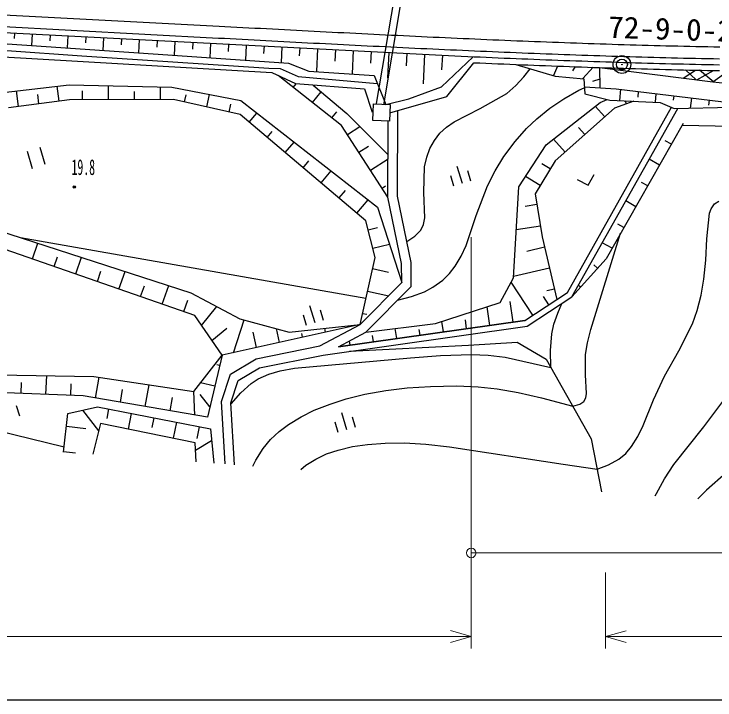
# Model space of a CAD drawing. Units: millimetres, scale not verified. Extents: x 40000 to 680000, y 20000 to 380000.
# Drawn here: x 286986 to 345873, y 205000 to 262654 of the extents above; entities that cross this region are included whole.
import ezdxf
from ezdxf.enums import TextEntityAlignment as Align

# ---------------------------------------------------------------- set-up
doc = ezdxf.new("R2010")
doc.units = ezdxf.units.MM
doc.header["$LTSCALE"] = 1000
for name, color, linetype, lineweight in [('M-BGD', 7, 'Continuous', 25), ('M-BMK-SRVR', 3, 'Continuous', 25), ('M-STR-HTXT', 7, 'Continuous', 13), ('M-TTL-BAND', 7, 'Continuous', 25)]:
    doc.layers.add(name, color=color, linetype=linetype, lineweight=lineweight)
doc.styles.add('ＭＳ ゴシック', font='')
doc.styles.get('ＭＳ ゴシック').set_extended_font_data('MS Gothic')

# ---------------------------------------------------------------- blocks, each defined once
blk = doc.blocks.new('BUHIN7111')
at = {"color": 3, "linetype": 'Continuous', "lineweight": 25}
for radius in [746, 458, 22.5]:
    blk.add_circle((0, 0), radius, dxfattribs=at)

msp = doc.modelspace()

# ---------------------------------------------------------------- linework, layer by layer
at = {"layer": 'M-BGD'}
for p, q in [((317449, 255130), (320165, 271330)), ((318041, 255031), (320757, 271231)), ((268505, 263527), (304211, 261636)), ((268809, 262509), (304158, 260638)), ((278435, 261484), (325645, 259064)), ((304211, 261636), (304710, 261610)), ((304710, 261610), (305209, 261583)), ((305209, 261583), (305709, 261557)), ((305709, 261557), (306208, 261530)), ((306208, 261530), (306708, 261504)), ((306708, 261504), (307207, 261478)), ((307207, 261478), (307706, 261451)), ((287018, 261044), (286994, 260587)), ((288516, 260968), (288466, 260006)), ((290014, 260891), (289989, 260410)), ((307706, 261451), (308206, 261425)), ((308206, 261425), (308706, 261399)), ((308706, 261399), (309205, 261372)), ((309205, 261372), (309705, 261346)), ((309705, 261346), (310204, 261320)), ((310204, 261320), (310704, 261294)), ((310704, 261294), (311204, 261268)), ((311204, 261268), (311704, 261242)), ((311704, 261242), (312203, 261216)), ((312203, 261216), (312703, 261190)), ((312703, 261190), (313203, 261165)), ((313203, 261165), (313703, 261139)), ((313703, 261139), (314203, 261114)), ((314203, 261114), (314703, 261088)), ((314703, 261088), (315203, 261063)), ((315203, 261063), (315703, 261038)), ((315703, 261038), (316203, 261012)), ((316203, 261012), (316703, 260987)), ((316703, 260987), (317203, 260963)), ((317203, 260963), (317703, 260938)), ((317703, 260938), (318204, 260913)), ((318204, 260913), (318704, 260889)), ((318704, 260889), (319204, 260864)), ((280388, 260554), (300716, 259174)), ((291512, 260814), (291460, 259802)), ((293010, 260737), (292984, 260231)), ((294508, 260660), (294454, 259599)), ((296006, 260584), (295979, 260053)), ((297504, 260507), (297447, 259396)), ((299003, 260430), (298974, 259875)), ((300501, 260353), (300441, 259193)), ((304158, 260638), (304657, 260611)), ((304657, 260611), (305156, 260585)), ((305156, 260585), (305656, 260558)), ((305656, 260558), (306155, 260532)), ((306155, 260532), (306655, 260505)), ((306655, 260505), (307154, 260479)), ((307154, 260479), (307654, 260453)), ((307654, 260453), (308153, 260426)), ((308153, 260426), (308653, 260400)), ((308653, 260400), (309153, 260374)), ((309153, 260374), (309653, 260348)), ((309653, 260348), (310152, 260322)), ((310152, 260322), (310652, 260295)), ((310652, 260295), (311152, 260269)), ((319204, 260864), (319705, 260840)), ((319705, 260840), (320205, 260816)), ((320205, 260816), (320705, 260792)), ((320705, 260792), (321206, 260768)), ((321206, 260768), (321706, 260745)), ((321706, 260745), (322207, 260721)), ((322207, 260721), (322707, 260698)), ((322707, 260698), (323208, 260675)), ((323208, 260675), (323708, 260652)), ((323708, 260652), (324209, 260629)), ((324209, 260629), (324710, 260607)), ((324710, 260607), (325211, 260585)), ((325211, 260585), (325711, 260563)), ((325711, 260563), (326212, 260541)), ((326212, 260541), (326713, 260519)), ((326713, 260519), (327214, 260498)), ((327214, 260498), (327715, 260476)), ((327715, 260476), (328216, 260455)), ((328216, 260455), (328717, 260435)), ((328717, 260435), (329218, 260414)), ((329218, 260414), (329719, 260394)), ((329719, 260394), (330220, 260374)), ((330220, 260374), (330721, 260354)), ((330721, 260354), (331222, 260335)), ((331222, 260335), (331724, 260315)), ((331724, 260315), (332225, 260296)), ((332225, 260296), (332726, 260278)), ((301999, 260276), (301969, 259696)), ((303497, 260200), (303435, 258985)), ((304995, 260123), (304964, 259515)), ((306493, 260046), (306428, 258777)), ((307991, 259969), (307958, 259334)), ((309489, 259892), (309421, 258568)), ((310987, 259816), (310953, 259153)), ((311152, 260269), (311652, 260243)), ((311652, 260243), (312152, 260218)), ((312152, 260218), (312652, 260192)), ((312485, 259739), (312387, 257821)), ((312652, 260192), (313152, 260166)), ((313152, 260166), (313652, 260140)), ((313652, 260140), (314152, 260115)), ((314152, 260115), (314652, 260089)), ((314652, 260089), (315152, 260064)), ((315152, 260064), (315653, 260039)), ((315653, 260039), (316153, 260014)), ((316153, 260014), (316653, 259989)), ((316653, 259989), (317154, 259964)), ((317154, 259964), (317654, 259939)), ((317654, 259939), (318155, 259914)), ((318155, 259914), (318655, 259890)), ((318655, 259890), (319156, 259865)), ((319156, 259865), (319656, 259841)), ((319656, 259841), (320157, 259817)), ((320157, 259817), (320658, 259793)), ((320658, 259793), (321158, 259769)), ((321158, 259769), (321659, 259746)), ((321659, 259746), (322160, 259722)), ((322160, 259722), (322661, 259699)), ((322661, 259699), (323162, 259676)), ((332726, 260278), (333228, 260259)), ((333228, 260259), (333729, 260241)), ((333729, 260241), (334230, 260223)), ((334230, 260223), (334732, 260206)), ((334732, 260206), (335233, 260188)), ((335233, 260188), (335735, 260171)), ((335735, 260171), (336236, 260155)), ((336236, 260155), (336738, 260138)), ((336738, 260138), (337240, 260122)), ((337240, 260122), (337742, 260106)), ((337742, 260106), (338243, 260091)), ((338243, 260091), (338745, 260076)), ((338745, 260076), (339247, 260061)), ((339247, 260061), (339749, 260047)), ((339749, 260047), (340251, 260033)), ((340251, 260033), (340753, 260019)), ((340753, 260019), (341255, 260006)), ((341255, 260006), (341757, 259993)), ((341757, 259993), (342259, 259980)), ((342259, 259980), (342761, 259968)), ((342761, 259968), (343263, 259956)), ((343263, 259956), (343765, 259945)), ((343765, 259945), (344267, 259934)), ((344267, 259934), (344770, 259923)), ((344770, 259923), (345272, 259913)), ((345272, 259913), (345774, 259903)), ((345774, 259903), (346277, 259894)), ((281143, 259336), (308656, 257733)), ((286381, 259598), (292678, 259153)), ((292678, 259153), (308390, 258100)), ((300716, 259174), (310043, 258525)), ((313983, 259662), (313934, 258703)), ((315481, 259585), (315380, 257615)), ((316979, 259508), (316929, 258523)), ((318477, 259432), (318368, 257294)), ((319976, 259355), (319921, 258286)), ((321474, 259278), (321346, 256787)), ((322972, 259201), (322908, 257956)), ((323162, 259676), (323663, 259653)), ((323663, 259653), (324164, 259630)), ((324164, 259630), (324665, 259608)), ((324665, 259608), (325166, 259586)), ((325166, 259586), (325667, 259564)), ((325667, 259564), (326169, 259542)), ((326169, 259542), (326670, 259520)), ((326670, 259520), (327171, 259498)), ((327171, 259498), (327673, 259477)), ((327673, 259477), (328174, 259456)), ((328174, 259456), (328676, 259435)), ((328676, 259435), (329177, 259415)), ((329177, 259415), (329679, 259395)), ((329679, 259395), (330180, 259375)), ((330180, 259375), (330682, 259355)), ((330682, 259355), (331184, 259335)), ((331184, 259335), (331685, 259316)), ((331685, 259316), (332187, 259297)), ((332187, 259297), (332689, 259278)), ((332689, 259278), (333191, 259260)), ((333191, 259260), (333693, 259242)), ((333693, 259242), (334195, 259224)), ((334195, 259224), (334697, 259206)), ((334697, 259206), (335199, 259189)), ((335199, 259189), (335701, 259172)), ((335701, 259172), (336204, 259155)), ((336204, 259155), (336706, 259139)), ((336706, 259139), (337208, 259123)), ((337208, 259123), (337711, 259107)), ((337711, 259107), (338213, 259092)), ((310043, 258525), (311767, 257864)), ((322885, 256525), (325560, 259068)), ((323333, 255727), (325624, 258564)), ((325624, 258564), (326125, 258543)), ((325645, 259064), (326147, 259042)), ((326125, 258543), (326627, 258521)), ((326147, 259042), (326648, 259020)), ((326627, 258521), (327129, 258499)), ((326648, 259020), (327150, 258999)), ((327150, 258999), (327652, 258978)), ((327652, 258978), (328153, 258957)), ((328153, 258957), (328655, 258936)), ((328655, 258936), (329157, 258915)), ((329157, 258915), (329659, 258895)), ((329659, 258895), (330160, 258875)), ((330160, 258875), (330662, 258855)), ((330662, 258855), (331164, 258836)), ((331164, 258836), (331666, 258816)), ((331666, 258816), (332168, 258797)), ((332168, 258797), (332671, 258779)), ((332671, 258779), (333173, 258760)), ((333173, 258760), (333675, 258742)), ((333675, 258742), (334177, 258724)), ((334177, 258724), (334680, 258706)), ((334680, 258706), (335182, 258689)), ((335182, 258689), (335685, 258672)), ((335685, 258672), (336187, 258655)), ((336187, 258655), (336690, 258639)), ((336690, 258639), (337192, 258623)), ((337192, 258623), (337695, 258607)), ((337695, 258607), (338198, 258592)), ((338198, 258592), (338701, 258577)), ((338213, 259092), (338715, 259076)), ((338701, 258577), (339203, 258562)), ((338715, 259076), (339218, 259062)), ((339203, 258562), (339706, 258548)), ((339218, 259062), (339720, 259047)), ((339706, 258548), (340209, 258533)), ((339720, 259047), (340223, 259033)), ((340209, 258533), (340712, 258520)), ((340223, 259033), (340726, 259020)), ((340712, 258520), (341215, 258506)), ((340726, 259020), (341228, 259006)), ((341228, 259006), (341731, 258993)), ((341731, 258993), (342234, 258981)), ((342234, 258981), (342737, 258968)), ((342737, 258968), (343240, 258957)), ((343240, 258957), (343743, 258945)), ((343743, 258945), (344246, 258934)), ((344246, 258934), (344749, 258923)), ((344749, 258923), (345252, 258913)), ((345252, 258913), (345755, 258903)), ((345755, 258903), (346258, 258894)), ((308390, 258100), (309336, 258087)), ((309336, 258087), (310864, 257397)), ((327129, 258499), (327631, 258478)), ((327631, 258478), (328132, 258457)), ((328132, 258457), (328634, 258436)), ((328634, 258436), (329136, 258416)), ((329136, 258416), (329638, 258395)), ((329136, 258416), (332441, 257444)), ((329638, 258395), (330141, 258375)), ((329817, 257367), (330345, 258060)), ((330141, 258375), (330643, 258356)), ((330643, 258356), (331145, 258336)), ((331145, 258336), (331647, 258317)), ((331647, 258317), (332150, 258298)), ((332150, 258298), (332652, 258279)), ((332636, 258285), (332314, 257487)), ((332652, 258279), (333155, 258260)), ((333155, 258260), (333657, 258242)), ((333657, 258242), (334160, 258224)), ((334136, 258230), (333908, 257865)), ((334160, 258224), (334662, 258207)), ((334662, 258207), (335165, 258189)), ((335635, 258175), (334779, 257223)), ((335165, 258189), (335668, 258172)), ((335668, 258172), (336171, 258156)), ((336171, 258156), (336674, 258139)), ((336171, 258156), (336203, 256452)), ((336171, 258156), (345680, 256942)), ((336674, 258139), (337177, 258123)), ((337177, 258123), (337680, 258107)), ((337680, 258107), (338183, 258092)), ((338183, 258092), (338686, 258077)), ((338686, 258077), (339189, 258062)), ((339189, 258062), (339692, 258048)), ((339692, 258048), (340195, 258034)), ((340195, 258034), (340699, 258020)), ((340699, 258020), (341202, 258007)), ((341202, 258007), (341706, 257994)), ((341215, 258506), (341718, 258493)), ((341706, 257994), (342209, 257981)), ((341718, 258493), (342222, 258481)), ((342209, 257981), (342713, 257969)), ((342222, 258481), (342725, 258469)), ((342713, 257969), (343217, 257957)), ((342725, 258469), (343228, 258457)), ((343196, 257259), (344224, 257934)), ((343217, 257957), (343720, 257945)), ((343228, 258457), (343731, 258445)), ((344303, 257118), (343409, 257952)), ((343720, 257945), (344224, 257934)), ((343731, 258445), (344235, 258434)), ((344224, 257934), (344728, 257924)), ((344235, 258434), (344738, 258423)), ((345790, 256932), (344575, 257927)), ((344738, 258423), (345242, 258413)), ((345242, 258413), (345745, 258403)), ((345745, 258403), (346249, 258394)), ((308656, 257733), (310644, 256802)), ((314507, 253290), (309172, 257492)), ((310864, 257397), (317506, 256810)), ((311767, 257864), (317233, 257488)), ((317233, 257488), (318213, 255059)), ((329134, 256635), (329817, 257367)), ((332441, 257444), (334861, 257216)), ((344351, 257111), (345736, 257903)), ((344728, 257924), (345232, 257913)), ((345232, 257913), (345736, 257903)), ((345680, 256942), (346989, 257880)), ((345736, 257903), (346240, 257894)), ((310445, 256490), (310688, 256799)), ((310644, 256802), (316430, 256353)), ((334861, 257216), (334947, 255953)), ((336189, 257192), (335588, 256974)), ((345680, 256942), (350418, 256511)), ((284901, 255911), (291610, 256714)), ((287367, 254874), (287189, 256185)), ((290789, 255338), (290618, 256595)), ((291610, 256714), (300252, 256509)), ((292736, 255458), (292733, 256195)), ((294918, 255465), (294914, 256635)), ((299282, 255479), (299278, 256532)), ((300252, 256509), (306033, 255376)), ((312112, 256688), (314933, 254298)), ((316430, 256353), (317074, 254394)), ((320145, 255539), (322885, 256525)), ((328378, 255975), (329134, 256635)), ((333183, 255536), (334448, 256249)), ((334448, 256249), (334880, 256460)), ((334908, 256529), (337567, 256371)), ((337567, 256371), (349876, 254860)), ((337940, 256325), (337852, 255382)), ((289078, 255106), (288973, 255876)), ((297100, 255472), (297098, 256139)), ((301309, 255269), (301445, 255862)), ((303182, 254841), (303422, 255888)), ((312069, 255210), (312785, 256118)), ((318556, 254337), (323333, 255727)), ((326159, 254709), (328378, 255975)), ((334947, 255953), (337041, 255422)), ((339429, 256142), (339380, 255671)), ((340918, 255959), (340835, 255235)), ((342407, 255777), (342362, 255415)), ((343896, 255594), (343793, 254743)), ((291645, 255455), (286511, 254758)), ((300373, 255483), (291645, 255455)), ((305992, 254198), (300373, 255483)), ((305055, 254412), (305207, 255076)), ((306033, 255376), (317533, 246429)), ((317137, 253710), (317192, 255109)), ((317192, 255109), (318591, 255055)), ((318213, 255059), (320145, 255539)), ((318591, 255055), (318536, 253656)), ((331700, 251667), (336223, 255220)), ((332008, 254744), (333183, 255536)), ((336223, 255220), (336815, 255479)), ((337041, 255422), (341262, 255214)), ((339048, 255323), (337441, 254739)), ((338433, 255100), (338340, 255358)), ((341262, 255214), (342457, 254718)), ((345385, 255416), (345334, 254991)), ((313694, 253930), (314096, 254440)), ((319192, 247344), (319225, 254532)), ((323957, 253596), (326159, 254709)), ((330913, 253858), (332008, 254744)), ((337441, 254739), (332449, 250320)), ((333477, 239241), (342224, 254815)), ((333853, 238890), (342747, 254724)), ((336609, 254003), (335815, 254900)), ((342457, 254718), (349841, 254882)), ((316552, 245282), (305992, 254198)), ((306746, 253561), (307388, 254322)), ((314933, 254298), (318408, 250816)), ((330047, 253025), (330913, 253858)), ((318392, 247264), (314507, 253290)), ((318536, 253656), (317137, 253710)), ((318392, 247264), (318421, 253661)), ((323319, 253152), (323957, 253596)), ((343209, 253454), (336732, 242089)), ((349980, 253148), (343111, 253282)), ((308255, 252288), (308671, 252780)), ((314992, 252537), (316026, 253203)), ((322305, 252036), (322768, 252637)), ((322768, 252637), (323319, 253152)), ((329091, 251932), (330047, 253025)), ((334945, 252530), (334417, 253127)), ((333281, 251057), (332314, 252149)), ((309763, 251014), (310507, 251895)), ((315964, 251030), (316778, 251555)), ((321931, 251360), (322305, 252036)), ((328134, 250666), (329091, 251932)), ((329381, 248129), (331700, 251667)), ((342213, 251706), (341685, 252007)), ((288079, 251116), (288509, 249678)), ((289601, 250005), (289172, 251442)), ((321654, 250613), (321931, 251360)), ((311272, 249740), (311749, 250305)), ((316935, 249524), (318407, 250472)), ((321473, 249809), (321654, 250613)), ((327401, 249477), (328134, 250666)), ((332449, 250320), (330772, 247555)), ((341216, 249957), (340348, 250453)), ((321417, 247656), (321473, 249809)), ((324195, 249866), (324625, 248429)), ((332030, 249629), (331315, 250063)), ((312781, 248466), (313627, 249469)), ((325086, 249506), (325344, 248644)), ((326763, 248219), (327401, 249477)), ((335224, 248272), (335737, 249176)), ((323649, 249076), (323907, 248214)), ((331191, 248246), (329951, 248999)), ((334300, 248747), (335224, 248272)), ((317906, 248017), (318201, 248207)), ((325808, 245719), (326763, 248219)), ((328954, 240476), (329381, 248129)), ((340220, 248209), (339705, 248502)), ((314289, 247193), (314828, 247830)), ((320348, 241759), (319192, 247344)), ((321500, 245527), (321417, 247656)), ((330772, 247555), (331358, 243923)), ((315798, 245919), (316746, 247042)), ((319549, 241675), (318392, 247264)), ((339224, 246460), (338376, 246943)), ((345838, 246688), (346186, 246930)), ((317533, 246429), (319560, 240079)), ((330918, 246647), (329937, 246489)), ((345413, 245921), (345546, 246268)), ((345546, 246268), (345838, 246688)), ((324959, 243207), (325808, 245719)), ((345189, 243748), (345413, 245921)), ((283261, 245245), (301853, 239234)), ((317316, 242191), (316552, 245282)), ((321155, 244483), (321388, 244972)), ((321388, 244972), (321500, 245527)), ((338227, 244712), (337725, 244998)), ((316743, 244509), (317524, 244702)), ((320671, 243984), (321155, 244483)), ((331211, 244831), (329178, 244503)), ((302171, 237322), (282164, 244292)), ((287535, 243863), (316555, 238768)), ((319982, 243526), (320671, 243984)), ((331358, 243923), (332584, 238656)), ((335450, 236137), (337948, 244223)), ((288530, 242074), (288990, 243393)), ((317125, 242964), (318529, 243310)), ((324552, 242299), (324959, 243207)), ((337231, 242963), (336405, 243434)), ((345104, 241964), (345189, 243748)), ((331562, 243045), (330064, 242696)), ((290349, 241441), (290633, 242256)), ((292168, 240807), (292656, 242208)), ((316063, 236557), (317316, 242191)), ((324050, 241454), (324552, 242299)), ((336732, 242089), (333853, 238890)), ((319560, 240079), (319549, 241675)), ((320363, 239752), (320348, 241759)), ((323574, 240852), (324050, 241454)), ((336013, 241289), (335689, 241580)), ((344944, 240357), (345104, 241964)), ((293987, 240173), (294288, 241038)), ((295805, 239540), (296322, 241023)), ((317107, 241252), (318450, 240953)), ((322999, 240294), (323574, 240852)), ((331971, 241289), (328960, 240589)), ((322182, 239696), (322999, 240294)), ((327828, 238398), (328954, 240476)), ((344715, 239031), (344944, 240357)), ((297624, 238906), (297943, 239820)), ((299443, 238273), (299988, 239837)), ((316063, 236557), (319560, 240079)), ((316546, 235908), (320363, 239752)), ((321470, 239310), (322182, 239696)), ((330573, 237340), (328757, 240113)), ((334573, 239690), (334393, 239851)), ((301853, 239234), (305966, 237046)), ((316690, 239374), (318467, 238978)), ((320373, 238900), (321470, 239310)), ((329903, 236901), (333477, 239241)), ((332379, 239534), (331746, 239386)), ((301262, 237639), (301597, 238602)), ((319212, 238593), (320373, 238900)), ((328924, 236762), (328677, 238502)), ((330083, 236421), (333853, 238890)), ((331913, 238217), (331460, 238910)), ((344379, 237745), (344715, 239031)), ((302745, 236486), (304016, 238083)), ((311816, 238152), (312246, 236715)), ((322394, 236637), (327828, 238398)), ((326967, 236484), (326745, 238047)), ((332666, 237518), (333005, 238334)), ((304466, 233976), (302171, 237322)), ((311269, 237363), (311527, 236500)), ((312706, 237792), (312964, 236930)), ((316272, 237496), (316628, 237417)), ((332343, 236575), (332666, 237518)), ((343980, 236622), (344379, 237745)), ((305433, 234191), (306323, 236949)), ((305966, 237046), (310113, 235921)), ((314246, 234679), (329903, 236901)), ((329903, 236901), (314246, 234679)), ((323053, 235929), (322928, 236810)), ((325010, 236207), (324906, 236940)), ((303616, 235215), (304874, 236245)), ((316063, 236557), (304466, 233976)), ((309298, 235051), (309040, 236212)), ((310113, 235921), (316063, 236557)), ((312686, 234753), (316063, 236557)), ((312958, 233992), (330083, 236421)), ((313164, 235911), (313091, 236239)), ((315097, 236342), (315082, 236407)), ((316546, 235908), (322394, 236637)), ((319139, 235374), (319019, 236216)), ((321096, 235651), (321027, 236137)), ((332169, 235761), (332343, 236575)), ((335154, 235017), (335450, 236137)), ((342827, 234343), (343980, 236622)), ((307365, 234621), (307075, 235927)), ((311231, 235481), (311158, 235809)), ((314246, 234679), (316546, 235908)), ((317182, 235096), (317107, 235621)), ((332063, 234368), (332169, 235761)), ((315225, 234818), (315174, 235175)), ((325159, 234817), (329251, 235083)), ((329251, 235083), (331686, 233642)), ((334995, 234032), (335154, 235017)), ((307321, 233684), (312686, 234753)), ((315166, 234305), (325159, 234817)), ((302084, 230935), (304466, 233976)), ((304466, 233976), (303231, 228767)), ((307613, 232927), (312958, 233992)), ((320295, 233769), (322820, 233953)), ((322820, 233953), (325428, 234031)), ((325428, 234031), (326828, 233973)), ((326828, 233973), (328233, 233812)), ((328233, 233812), (332077, 232949)), ((332078, 232949), (332063, 234368)), ((334994, 232337), (334995, 234032)), ((341636, 232211), (342827, 234343)), ((305161, 232389), (307321, 233684)), ((310558, 232883), (320295, 233769)), ((331686, 233642), (335469, 226953)), ((304260, 233108), (304020, 233165)), ((305828, 231856), (307613, 232927)), ((308387, 232380), (309347, 232661)), ((309347, 232661), (310558, 232883)), ((280072, 232417), (293682, 232199)), ((289669, 230680), (289732, 232262)), ((293682, 232199), (302084, 230935)), ((293835, 230376), (294136, 232131)), ((304403, 230092), (305161, 232389)), ((307494, 231980), (308387, 232380)), ((335093, 230756), (334994, 232337)), ((340720, 230225), (341636, 232211)), ((287587, 230763), (287624, 231683)), ((291750, 230597), (291790, 231576)), ((298011, 229661), (298326, 231500)), ((303848, 231372), (302649, 231656)), ((305211, 229987), (305828, 231856)), ((306029, 230811), (306912, 231606)), ((306912, 231606), (307494, 231980)), ((292791, 230555), (282383, 230972)), ((295923, 230019), (296108, 231097)), ((302187, 228946), (302084, 230935)), ((316450, 230694), (318219, 231010)), ((318219, 231010), (320001, 231222)), ((320001, 231222), (321963, 231360)), ((321963, 231360), (324169, 231400)), ((324169, 231400), (325970, 231322)), ((325970, 231322), (327573, 231151)), ((327573, 231151), (329343, 230843)), ((329343, 230843), (331292, 230393)), ((344926, 227944), (347287, 231115)), ((303231, 228767), (292791, 230555)), ((300099, 229304), (300292, 230433)), ((303437, 229635), (302638, 230689)), ((305216, 229902), (306029, 230811)), ((313533, 229874), (314890, 230307)), ((314890, 230307), (316450, 230694)), ((331292, 230393), (333925, 229683)), ((334846, 230091), (335016, 230388)), ((335016, 230388), (335093, 230756)), ((287179, 229737), (287437, 228874)), ((304717, 224835), (304403, 230092)), ((305522, 224776), (305211, 229987)), ((312208, 229347), (313533, 229874)), ((333925, 229683), (334522, 229864)), ((334522, 229864), (334846, 230091)), ((339844, 228060), (340720, 230225)), ((291144, 225838), (291516, 229074)), ((291516, 229074), (293986, 229644)), ((292751, 229359), (294090, 227625)), ((293986, 229644), (303480, 227782)), ((294935, 229458), (294781, 228671)), ((296834, 229085), (296574, 227762)), ((311097, 228801), (312208, 229347)), ((314489, 229161), (314919, 227723)), ((291191, 226247), (280472, 228863)), ((298733, 228713), (298576, 227912)), ((310053, 228166), (311097, 228801)), ((315380, 228801), (315637, 227938)), ((291393, 228009), (293022, 227822)), ((294240, 228235), (293606, 225656)), ((302191, 226623), (294240, 228235)), ((300632, 228341), (300367, 226993)), ((302531, 227968), (302337, 226980)), ((309253, 227563), (310053, 228166)), ((313942, 228371), (314200, 227509)), ((339396, 227142), (339844, 228060)), ((342425, 224806), (344926, 227944)), ((303480, 227782), (303760, 224906)), ((308533, 226888), (309253, 227563)), ((303577, 226783), (302226, 225977)), ((307918, 226148), (308533, 226888)), ((335469, 226953), (336342, 222498)), ((338871, 226309), (339396, 227142)), ((302278, 225015), (302191, 226623)), ((307297, 225152), (307918, 226148)), ((314207, 226009), (315427, 226297)), ((315427, 226297), (316673, 226482)), ((316673, 226482), (318173, 226595)), ((318173, 226595), (319794, 226604)), ((319794, 226604), (321592, 226496)), ((321592, 226496), (323567, 226273)), ((323567, 226273), (333125, 224824)), ((338376, 225728), (338871, 226309)), ((291148, 225879), (292144, 225764)), ((312330, 225254), (313236, 225679)), ((313236, 225679), (314207, 226009)), ((337797, 225239), (338376, 225728)), ((307061, 224662), (307297, 225152)), ((311509, 224725), (312330, 225254)), ((336919, 224764), (337797, 225239)), ((311092, 224364), (311509, 224725)), ((333125, 224824), (335970, 224398)), ((335970, 224398), (336919, 224764)), ((341641, 223599), (342425, 224806)), ((346804, 224086), (345158, 222622)), ((340957, 222356), (341641, 223599)), ((345158, 222622), (344419, 221901)), ((340850, 222165), (340957, 222356))]:
    msp.add_line(p, q, dxfattribs=at)
for radius in [100, 60, 20]:
    msp.add_circle((292051, 248125), radius, dxfattribs=at)
at = {"layer": 'M-STR-HTXT'}
for p, q in [((325399, 243894), (325399, 216356)), ((325399, 209327), (325399, 242260)), ((325399, 217356), (490147, 217356)), ((336674, 215706), (336674, 209327)), ((225278, 210327), (325399, 210327)), ((336674, 210327), (374746, 210327))]:
    msp.add_line(p, q, dxfattribs=at)
for points in [[(323649, 210830), (325399, 210327), (323649, 209828)], [(338424, 209824), (336674, 210327), (338424, 210825)]]:
    msp.add_lwpolyline(points, dxfattribs=at)
for radius in [398, 12]:
    msp.add_circle((325399, 217356), radius, dxfattribs=at)
at = {"layer": 'M-TTL-BAND'}
msp.add_line((40000, 205000), (579000, 205000), dxfattribs=at)

# ---------------------------------------------------------------- block references
at = {"layer": 'M-BMK-SRVR', "rotation": 111}
msp.add_blockref('BUHIN7111', (338057, 258409), dxfattribs=at)

# ---------------------------------------------------------------- texts
at = {"layer": 'M-BGD', "style": 'ＭＳ ゴシック', "width": 0.55}
msp.add_text('19.8', height=1320, dxfattribs=at).set_placement((291818, 248728), align=Align.BOTTOM_LEFT)
at = {"layer": 'M-BMK-SRVR', "style": 'ＭＳ ゴシック', "width": 1.05}
msp.add_text('72-9-0-2', height=1833, rotation=358.1, dxfattribs=at).set_placement((336857, 260109), align=Align.BOTTOM_LEFT)

doc.saveas('drawing.dxf')
